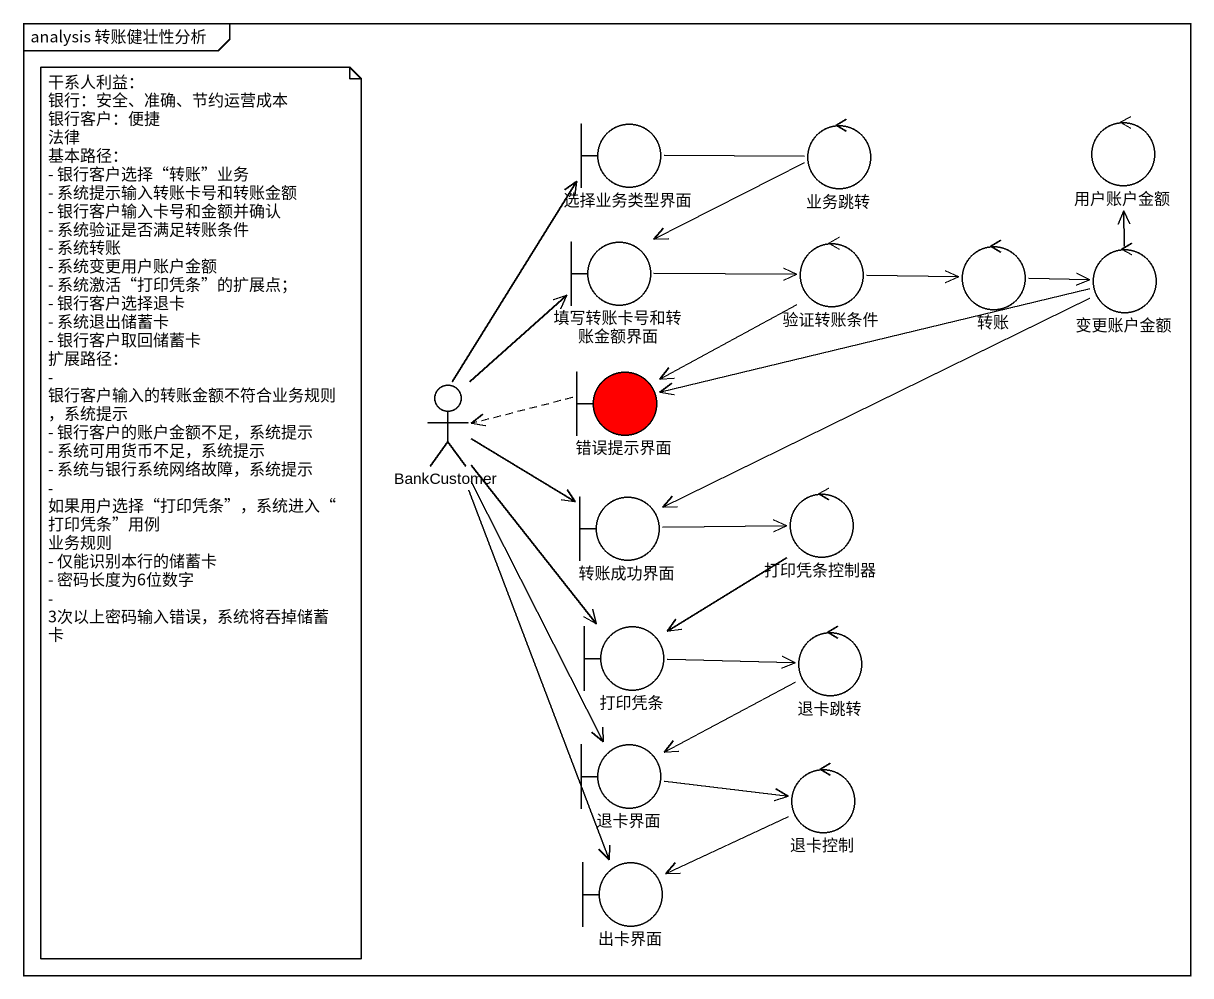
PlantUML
@startuml
mainframe analysis 转账健壮性分析
boundary 选择业务类型界面
control 业务跳转
control 用户账户金额
boundary 填写转账卡号和转账金额界面
control 验证转账条件
control 转账
control 变更账户金额
actor BankCustomer
boundary 错误提示界面 #FF0000
boundary 转账成功界面
control 打印凭条控制器
boundary 打印凭条
control 退卡跳转
boundary 退卡界面
control 退卡控制
boundary 出卡界面
选择业务类型界面 -right- 业务跳转
业务跳转 -left-> 填写转账卡号和转账金额界面
填写转账卡号和转账金额界面 -right-> 验证转账条件
验证转账条件 -right-> 转账
验证转账条件 --> 错误提示界面
转账 -right-> 变更账户金额
变更账户金额 -up-> 用户账户金额
变更账户金额 -left-> 错误提示界面
变更账户金额 -left-> 转账成功界面
BankCustomer -up-> 选择业务类型界面
BankCustomer -up-> 填写转账卡号和转账金额界面
BankCustomer -right-> 转账成功界面
BankCustomer --> 打印凭条
BankCustomer --> 退卡界面
BankCustomer --> 出卡界面
错误提示界面 .left.> BankCustomer
转账成功界面 -right-> 打印凭条控制器
打印凭条控制器 --> 打印凭条
打印凭条 -right-> 退卡跳转
退卡跳转 -left-> 退卡界面
退卡界面 -right-> 退卡控制
退卡控制 -left-> 出卡界面
note as N1
  干系人利益：
  银行：安全、准确、节约运营成本
  银行客户：便捷
  法律
  基本路径：
  - 银行客户选择“转账”业务
  - 系统提示输入转账卡号和转账金额
  - 银行客户输入卡号和金额并确认
  - 系统验证是否满足转账条件
  - 系统转账
  - 系统变更用户账户金额
  - 系统激活“打印凭条”的扩展点；
  - 银行客户选择退卡
  - 系统退出储蓄卡
  - 银行客户取回储蓄卡
  扩展路径：
  - 银行客户输入的转账金额不符合业务规则，系统提示
  - 银行客户的账户金额不足，系统提示
  - 系统可用货币不足，系统提示
  - 系统与银行系统网络故障，系统提示
  - 如果用户选择“打印凭条”，系统进入“打印凭条”用例
  业务规则
  - 仅能识别本行的储蓄卡
  - 密码长度为6位数字
  - 3次以上密码输入错误，系统将吞掉储蓄卡
end note
@enduml
